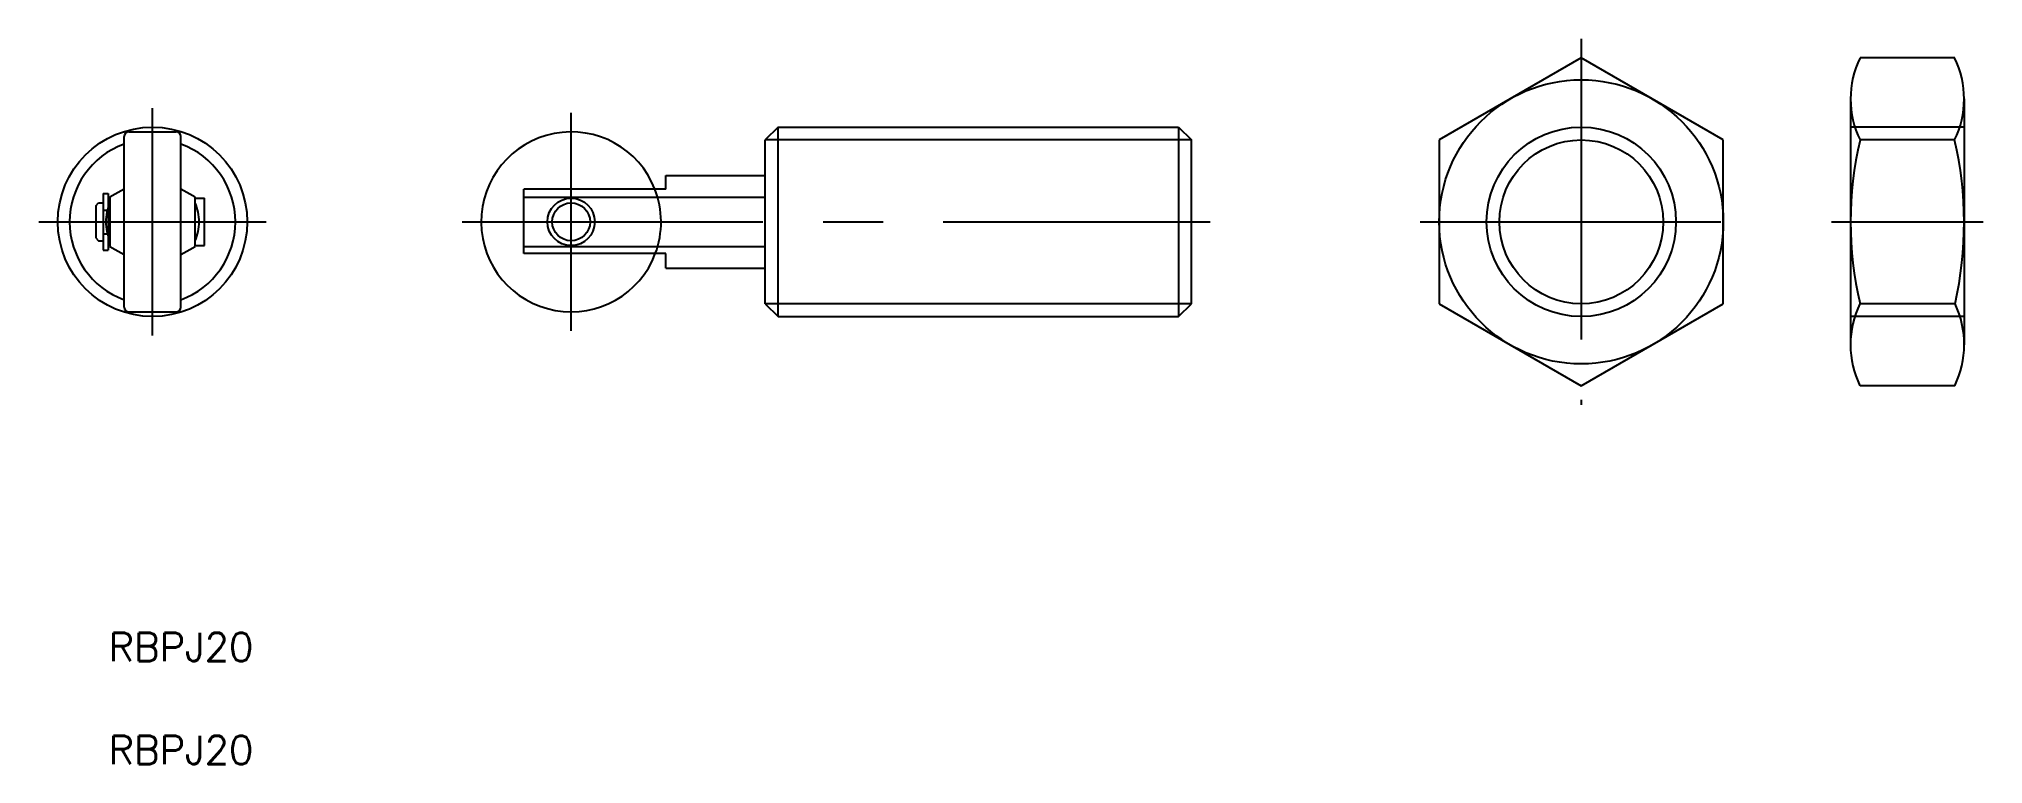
# Model space of a CAD drawing. Extents: x -163 to 42, y -57 to 19.
import ezdxf

# ---------------------------------------------------------------- set-up
doc = ezdxf.new("R2010")
doc.units = 0
doc.linetypes.add('CENTER', pattern=[50.8, 31.75, -6.35, 6.35, -6.35])
doc.linetypes.add('DASHED', pattern=[19.05, 12.7, -6.35])
doc.layers.get('0').update_dxf_attribs({"linetype": 'CONTINUOUS'})
doc.layers.add('CENTER', color=1, linetype='CENTER')
doc.styles.get("Standard").update_dxf_attribs({"font": 'txt.shx', "height": 3, "bigfont": 'bigfont.shx'})

msp = doc.modelspace()

# ---------------------------------------------------------------- linework, layer by layer
at = {"color": 7, "linetype": 'CONTINUOUS'}
for p, q in [((0, 17.32), (-15, 8.66)), ((15, 8.66), (0, 17.32)), ((39.44, 17.32), (29.44, 17.32)), ((28.44, 12.99), (28.44, -12.99)), ((40.44, 12.99), (40.44, -12.99)), ((-153.89, -9), (-153.89, 9)), ((-153.39, 9.5), (-148.39, 9.5)), ((-147.89, -9), (-147.89, 9)), ((-84.83, 10), (-86.18, 8.65)), ((-86.18, 4.9), (-86.18, 8.65)), ((-84.83, 10), (-42.53, 10)), ((-84.83, -10), (-84.83, 10)), ((-42.53, 10), (-42.53, -10)), ((-42.53, 10), (-41.18, 8.65)), ((-41.18, -8.65), (-41.18, 8.65)), ((-15, 8.66), (-15, -8.66)), ((15, -8.66), (15, 8.66)), ((39.44, 8.65), (29.44, 8.65)), ((-96.68, 4.9), (-86.18, 4.9)), ((-96.68, 3.46), (-96.68, 4.9)), ((-86.18, -4.9), (-86.18, 4.9)), ((-156.09, 3), (-156.09, -3)), ((-156.09, 3), (-155.59, 3)), ((-155.59, 3), (-155.59, -3)), ((-154.82, 2.93), (-155.39, 2.6)), ((-155.39, 2.6), (-155.39, 1.94)), ((-153.89, 3.46), (-154.82, 2.93)), ((-146.96, 2.93), (-147.89, 3.46)), ((-146.39, 2.6), (-146.96, 2.93)), ((-146.39, 1.94), (-146.39, 2.6)), ((-146.39, -2.6), (-146.39, 2.5)), ((-146.39, 2.5), (-145.39, 2.5)), ((-145.39, -2.5), (-145.39, 2.5)), ((-111.68, -3.35), (-111.68, 3.46)), ((-96.68, 3.46), (-111.68, 3.46)), ((-111.68, 2.6), (-86.18, 2.6)), ((-156.89, 1.7), (-156.59, 2)), ((-156.89, 1.7), (-156.89, -1.7)), ((-156.59, 2), (-156.09, 2)), ((-156.09, 1.25), (-155.59, 1.25)), ((-155.59, 2), (-155.39, 2)), ((-155.39, 1.94), (-155.39, -1.94)), ((-156.89, -1.7), (-156.59, -2)), ((-156.59, -2), (-156.09, -2)), ((-156.09, -1.25), (-155.59, -1.25)), ((-155.59, -2), (-155.39, -2)), ((-155.39, -1.94), (-155.39, -2.6)), ((-146.39, -2.6), (-146.39, -1.94)), ((-156.09, -3), (-155.59, -3)), ((-155.39, -2.6), (-154.82, -2.93)), ((-154.82, -2.93), (-153.89, -3.46)), ((-147.89, -3.46), (-146.96, -2.93)), ((-146.96, -2.93), (-146.39, -2.6)), ((-146.39, -2.5), (-145.39, -2.5)), ((-111.68, -2.6), (-86.18, -2.6)), ((-96.68, -3.35), (-111.68, -3.35)), ((-96.68, -4.9), (-96.68, -3.35)), ((-96.68, -4.9), (-86.18, -4.9)), ((-86.18, -8.65), (-86.18, -4.9)), ((-41.18, -8.5), (-41.18, -4.9)), ((-153.39, -9.5), (-148.39, -9.5)), ((-86.18, -8.65), (-84.83, -10)), ((-84.83, -10), (-42.53, -10)), ((-42.53, -10), (-41.18, -8.65)), ((-15, -8.66), (0, -17.32)), ((0, -17.32), (15, -8.66)), ((39.48, -8.65), (29.43, -8.65)), ((39.44, -17.32), (29.44, -17.32))]:
    msp.add_line(p, q, dxfattribs=at)
at = {"color": 3, "linetype": 'CONTINUOUS'}
for p, q in [((-41.18, 8.65), (-86.18, 8.65)), ((-41.18, -8.65), (-86.18, -8.65))]:
    msp.add_line(p, q, dxfattribs=at)
at = {"color": 3, "linetype": 'DASHED'}
for p, q in [((40.44, 10), (28.44, 10)), ((40.44, -10), (28.44, -10))]:
    msp.add_line(p, q, dxfattribs=at)
at = {"color": 7, "linetype": 'CONTINUOUS'}
for centre, radius in [((0, 0), 15), ((-150.89, 0), 10), ((0, 0), 8.65), ((-106.68, 0), 2.5), ((-106.68, 0), 2)]:
    msp.add_circle(centre, radius, dxfattribs=at)
at = {"color": 3, "linetype": 'CONTINUOUS'}
msp.add_circle((0, 0), 10, dxfattribs=at)
at = {"color": 7, "linetype": 'CONTINUOUS'}
for centre, radius, start, end in [((38.34, 12.98), 9.9, 154.0305, 205.9695), ((30.53, 12.98), 9.9, 334.0305, 25.9695), ((-150.89, 0), 8.75, 110.051, 249.949), ((-153.39, 9), 0.5, 90, 180), ((-148.39, 9), 0.5, 0, 90), ((-150.89, 0), 8.75, 290.051, 69.949), ((-106.68, 0), 9.5, 21.3856, 339.3252), ((66.38, -0.01), 37.94, 166.8164, 193.163), ((1.78, -0.09), 38.65, 347.2087, 13.0618), ((-153.39, -9), 0.5, 180, 270), ((-148.39, -9), 0.5, 270, 0), ((38.35, -12.98), 9.92, 154.0899, 205.9511), ((30.35, -12.94), 10.09, 334.2732, 25.1876)]:
    msp.add_arc(centre, radius, start, end, dxfattribs=at)
at = {"color": 3, "linetype": 'DASHED'}
for centre, radius, start, end in [((-106.68, 0), 9.5, 339.3252, 21.3856), ((-150.89, 0), 4.92, 156.0375, 203.9625), ((-150.89, 0), 4.92, 336.0375, 23.9625)]:
    msp.add_arc(centre, radius, start, end, dxfattribs=at)
at = {"layer": 'CENTER', "color": 1, "linetype": 'CENTER'}
for p, q in [((0, 19.32), (0, -19.32)), ((-150.89, -12), (-150.89, 12)), ((-106.68, -11.5), (-106.68, 11.5)), ((-162.89, 0), (-138.89, 0)), ((-118.18, 0), (-39.18, 0)), ((-17, 0), (17, 0)), ((26.44, 0), (42.44, 0))]:
    msp.add_line(p, q, dxfattribs=at)

# ---------------------------------------------------------------- texts
at = {"color": 7, "linetype": 'CONTINUOUS'}
for p in [(-155.54, -46.38), (-155.54, -57.26)]:
    msp.add_text('RBPJ20', height=3, dxfattribs=at).set_placement(p)

doc.saveas('drawing.dxf')
